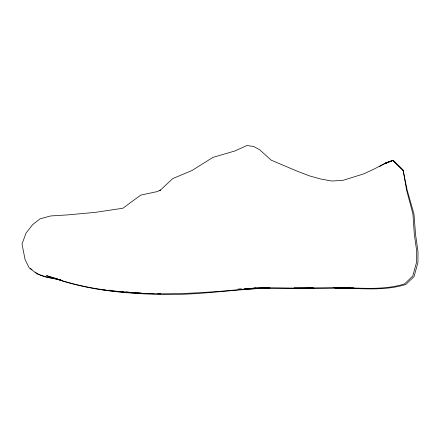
<?xml version="1.0" encoding="UTF-8"?>
<svg xmlns="http://www.w3.org/2000/svg" width="440" height="440" viewBox="0 0 440 440"><rect width="100%" height="100%" fill="white"/><g stroke="black" fill="none" stroke-linecap="round" stroke-linejoin="round"><path stroke-width="0.66" d="M386.194 163.581L386.881 162.541L393.206 160.331L403.002 169.823L407.149 190.031L413.963 213.961L415.569 234.608L418 251.757L417.934 262.488L414.057 276.579L405.884 284.433L403.97 285.016C381.584 291.445 358.072 287.848 335.143 288.272L353.881 288.057L295.306 288.591L314.721 288.502C295.053 289.207 275.385 287.7 255.723 288.651L260.48 288.42M159.687 190.762L172.695 178.613L191.961 170.517L212.872 157.416L234.74 151.019L246.912 145.524L253.655 146.46L259.644 149.721L271.183 160.166L297.918 171.479L309.7 175.956L321.062 179.091L331.936 181.032L342.903 180.373L363.44 173.965L373.852 169.202L382.371 164.692L392.997 160.457L403.249 170.588L406.615 190.322L412.902 213.725L414.293 234.069L416.708 251.218L416.642 261.932L412.764 276.023L404.591 283.877L402.743 284.46C380.341 290.901 356.818 287.27 333.877 287.733L350.598 287.534M379.506 166.59L380.661 165.875M381.211 165.55L385.594 162.976L393.206 160.331L385.594 162.976L386.881 162.541M160.694 190.058L157.02 191.642L140.679 195.14L122.914 208.236L95.392 212.35L67.502 214.907L50.573 215.963L40.035 218.834L32.621 224.648L26.048 233.079L22 244.068L25.113 259.694L29.282 268.015L37.285 273.994L46.239 276.909L60.22 279.763M260.607 288.404C227.706 290.323 194.97 295.202 161.931 294.476C126.033 293.661 89.716 290.56 55.589 278.674M238.233 289.036L241.615 288.844M244.184 288.701L249.051 288.425M250.14 288.36L255.431 288.057C185.933 295.053 113.405 300.036 46.503 275.644L57.623 278.889M239.487 289.564L256.581 288.591M268.835 287.436L254.463 288.118C274.126 287.166 293.793 288.673 313.456 287.964L293.959 288.057L350.57 287.54M263.956 288.25L269.99 287.969L263.879 288.261M124.421 291.94L142.879 293.365L153.114 293.568M142.879 293.365L153.01 293.59M157.74 293.695L160.446 293.755L158.444 293.706M126.225 291.945L128.931 292.16M131.632 292.375L135.008 292.639M137.033 292.798L141.763 293.172M109.203 290.186L110.534 290.307M123.096 291.819L105.149 290.175L101.151 289.333M122.172 291.506L123.525 291.654M62.134 280.39C53.235 277.926 42.735 278.031 35.156 272.146M58.218 279.191L60.181 279.763M30.542 268.488L32.081 269.709M392.997 160.457L403.249 170.588"/></g></svg>
